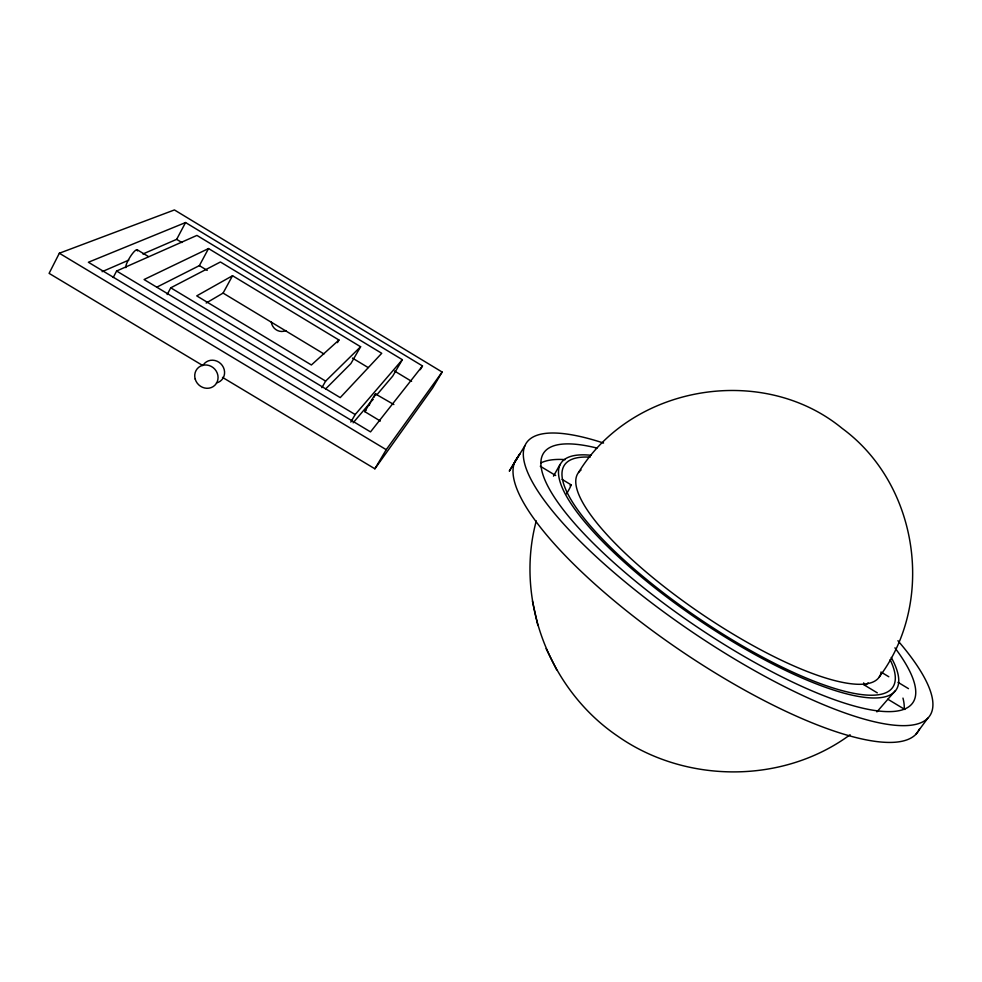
<?xml version="1.0" encoding="UTF-8"?>
<svg xmlns="http://www.w3.org/2000/svg" width="982" height="982" viewBox="0 0 982 982"><rect width="100%" height="100%" fill="white"/><g stroke="black" fill="none" stroke-linecap="round" stroke-linejoin="round"><path stroke-width="1.47" d="M380.353 421.045L364.752 411.618L375.357 393.892L393.868 404.535M536.27 520.914C514.838 600.419 549.625 689.867 617.383 735.935C685.276 783.82 782.875 784.336 850.081 734.757M375.014 395.316L375.713 393.586M222.497 377.383L374.878 468.795L432.62 388.025L442.133 372.043L174.428 209.939L59.337 253.233L49.1 273.364L202.795 365.562M113.225 277.513L116.612 271.02L196.928 235.41L402.35 359.694L392.726 376.106L376.892 394.789M142.893 253.994L176.662 239.35L185.561 222.546L422.481 365.942L420.271 369.686M167.161 294.563L170.758 287.812L220.41 261.985L360.603 346.744L350.881 363.586L325.594 388.97M157.108 287.014L199.371 265.631L208.54 248.556L381.728 353.299L340.238 397.612L144.059 279.539L208.54 248.556M374.707 395.893L373.97 397.244M206.183 303.033L223.086 293.09L232.538 275.721L338.95 340.017L337.452 342.644M553.492 476.16L559.998 464.511M321.863 387.681L325.643 381.102L360.603 346.744M372.239 400.275L372.694 399.502M350.807 422.051L355.189 414.539L402.35 359.694M374.878 468.795L386.233 449.682L442.133 372.043M369.146 405.394L369.686 404.51M514.58 462.399L524.769 445.988M879.295 676.893C935.981 601.377 918.317 484.236 842.237 428.447C762.94 363.144 632.175 384.821 578.558 472.428M365.905 410.341L364.788 411.667M915.862 734.291L927.781 718.21M422.481 365.942L370.521 431.896L88.392 262.255L185.561 222.546M895.388 690.591L876.914 711.889M353.139 422.812L372.939 399.453M338.95 340.017L311.392 364.973L196.731 295.877L232.538 275.721M102.103 271.683L128.826 260.095M170.758 287.812L325.643 381.102M116.612 271.02L355.189 414.539M59.337 253.233L386.233 449.682M176.662 239.35L181.903 242.517M394.531 371.024L411.593 381.335M540.284 466.217L555.665 475.509M562.085 479.388L571.058 484.813M880.952 672.007L888.808 676.758M897.99 682.306L908.473 688.64M199.371 265.631L207.214 270.381M352.44 358.074L368.14 367.55M223.086 293.09L323.937 353.937M864.197 684.957L877.307 692.862M887.802 699.196L904.852 709.483M137.161 249.747L148.27 256.449M546.127 648.648L556.671 669.822M532.44 601.07L537.866 625.448M881.05 673.001A181.842 47.406 34.1 0 1 701.897 614.18A181.842 47.406 34.1 0 1 581.062 470.01M570.076 485.697A10.004 0.798 -58.9 0 1 566.565 493.799M868.125 682.883A9.869 2.872 -58.9 0 1 863.694 682.858M897.929 640.73A243.499 63.744 34.1 0 1 845.993 713.337A243.499 63.744 34.1 0 1 563.03 523.308A243.499 63.744 34.1 0 1 603.562 443.054M894.921 647.838A222.865 58.257 34.1 0 1 830.416 698.227A222.865 58.257 34.1 0 1 582.081 531.728A222.865 58.257 34.1 0 1 596.982 448.074M919.582 728.742A242.701 66.187 34.2 0 1 681.815 651.447A242.701 66.187 34.2 0 1 517.698 457.367M540.763 462.976A222.128 60.491 34.2 0 1 565.227 459.625M902.961 698.092A222.128 60.491 34.2 0 1 904.201 709.311M891.239 657.449A202.317 52.807 34.1 0 1 700.203 620.943A202.317 52.807 34.1 0 1 591.017 455.292M890.097 659.659A198.217 51.727 34.1 0 1 700.092 619.274A198.217 51.727 34.1 0 1 590.133 457.17M125.819 267.632A10.667 2.295 -58.6 0 1 131.306 255.173A10.667 2.295 -58.6 0 1 137.505 250.901M203.409 364.764A11.931 11.097 45.2 0 1 222.263 365.439A11.931 11.097 45.2 0 1 216.457 382.931M285.897 330.566A10.262 9.673 47.6 0 1 271.29 321.752M519.773 453.88L509.4 470.967L519.773 453.88M195.185 379.04A12.091 11.232 45 0 0 214.8 385.325A12.091 11.232 45 0 0 209.191 365.537A12.091 11.232 45 0 0 195.185 379.04"/></g></svg>
